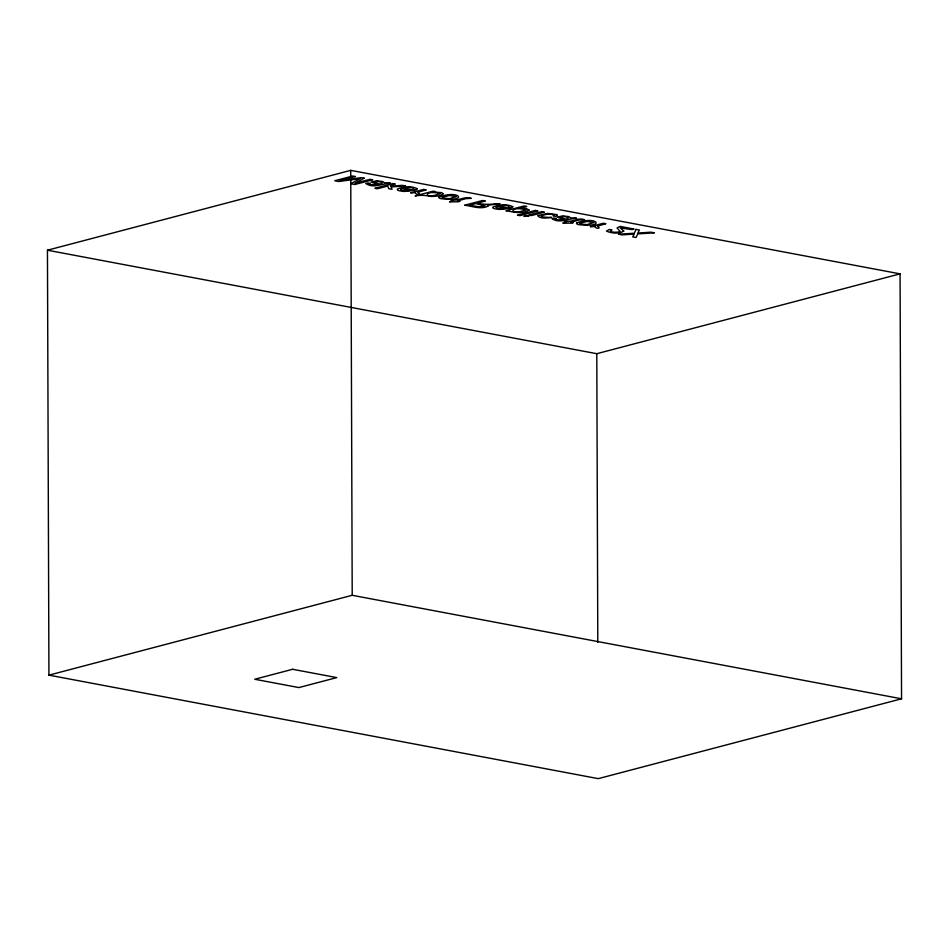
<?xml version="1.0" encoding="UTF-8"?>
<svg xmlns="http://www.w3.org/2000/svg" width="949" height="949" viewBox="0 0 949 949"><rect width="100%" height="100%" fill="white"/><g stroke="black" fill="none" stroke-linecap="round" stroke-linejoin="round"><path stroke-width="1.42" d="M47.45 250.204L350.727 170.357L900.067 273.858L901.55 698.796L598.273 778.643L48.933 675.142L47.45 250.204L596.791 353.704L900.067 273.858M48.933 675.142L352.209 595.296L901.55 698.796M596.791 353.704L597.799 642.426M350.727 170.357L352.209 595.296M623.754 231.022C619.306 234.261 611.441 233.276 606.47 231.117L609.341 229.468L611.939 229.955C606.162 232.22 618.368 232.98 620.1 231.354L617.04 227.974L620.124 226.408L634.098 229.041L632.022 229.587L620.302 227.938L623.754 231.022M439.992 193.513C423.693 200.547 422.483 189.314 439.992 193.513M374.381 182.172L379.481 184.07C386.765 182.908 376.658 180.239 374.381 182.172M560.515 217.238L565.604 219.136C572.899 217.973 562.781 215.316 560.515 217.238M417.311 188.673L416.184 189.836L413.669 189.361C414.12 186.455 405.686 187.76 403.503 188.222L414.666 190.334L404.215 191.473L399.007 190.725L397.394 189.978L397.358 189.112C403.349 186.277 411.308 185.874 417.311 188.673M512.804 206.657L511.665 207.819L509.15 207.345C509.613 204.45 501.179 205.743 498.984 206.218L510.147 208.317L499.696 209.456L494.5 208.721L492.875 207.973L492.851 207.096C498.842 204.26 506.802 203.869 512.804 206.657M635.996 229.397L634.288 233.229L618.534 234.201L622.069 234.877L634.264 234.071L632.698 236.87L636.067 237.511L637.799 233.893L654.347 232.849L650.836 232.185L637.823 233.074L639.412 230.038L635.996 229.397M537.834 215.637C540.017 219.207 547.502 217.926 551.583 217.416C545.592 217.499 533.741 216.609 548.071 214.118A4.14 0.925 -0.2 0 1 551.405 214.177L554.145 215.032L553.148 215.874L555.639 216.348L557.134 215.613A6.892 1.542 -0.2 0 0 556.921 214.628L547.502 213.395L537.834 215.637M439.15 197.024L438.936 197.463A8.28 1.851 -0.2 0 0 440.787 198.638C469.138 202.256 459.636 189.373 439.15 197.024M576.719 222.944L576.518 223.383A8.28 1.851 -0.2 0 0 578.356 224.557C606.719 228.175 597.218 215.293 576.719 222.944M456.149 196.573L449.601 198.673L443.064 198.211A4.591 1.02 -0.2 0 1 442.187 197.392L449.375 195.506L456.149 196.573M593.718 222.493L587.17 224.593L580.646 224.13A4.591 1.02 -0.2 0 1 579.768 223.323L586.957 221.425L593.718 222.493M366.124 183.572C372.767 188.756 382.708 183.513 390.442 183.098L384.523 182.801L382.755 181.556L376.658 180.832L371.023 182.042L377.453 184.355L376.8 184.806L371.071 184.687L369.232 184.106L370.063 183.394L367.678 182.943L366.124 183.572M552.247 218.65C558.902 223.822 568.842 218.578 576.577 218.175L570.657 217.867L568.878 216.621L562.793 215.898L557.158 217.119L563.587 219.421L562.935 219.871L557.193 219.765L555.367 219.183L556.197 218.46L553.813 218.009L552.247 218.65M400.644 189.171C401.178 191.947 407.762 190.607 410.288 190.298L401.818 188.697L400.644 189.171M496.125 207.167C496.671 209.931 503.255 208.602 505.77 208.282L497.312 206.692L496.125 207.167M525.77 209.871C507.976 216.645 509.53 205.15 525.77 209.871M415.318 192.706C416.089 195.328 422.507 194.806 417.702 192.256L426.267 189.883L423.705 189.397L410.632 192.837L415.318 192.706M594.987 226.55C595.758 229.183 602.176 228.662 597.36 226.099L605.925 223.727L603.374 223.252L590.29 226.692L594.987 226.55M443.159 193.798C439.992 196.396 435.283 196.265 431.344 196.467C425.354 195.364 421.059 194.889 415.14 195.909L433.135 191.176L435.496 191.615L433.823 192.066L441.7 192.659L443.159 193.798M484.797 205.791L479.162 206.835L469.565 205.198L475.698 203.584L484.797 205.791M529.079 210.061C521.879 214.688 512.851 211.746 505.912 210.761L524.145 205.969L526.707 206.443L520.028 208.211L526.339 208.531L529.079 210.061M487.893 206.218C480.597 209.682 472.092 206.135 464.654 205.209L482.59 200.488L485.413 201.022L477.727 203.05C485.663 206.574 517.229 201.046 487.383 205.375L487.893 206.218M364.131 178.175L354.962 183.276L370.039 179.29L372.72 179.788L354.784 184.509L350.774 183.762L359.979 178.649L338.817 181.508L334.772 180.749L352.708 176.016L355.401 176.526L340.205 180.5L361.332 177.641L364.131 178.175M392.827 183.584L374.891 188.305L377.346 188.768L387.761 186.028L388.782 188.721L392.056 189.337L391.118 186.953L405.448 185.957L402.186 185.34L390.846 186.182L390.383 185.34L395.294 184.047L392.827 183.584M452.898 199.99L451.095 200.464L453.159 200.856L449.506 201.817L458.177 201.805L459.968 201.33L457.537 200.868L466.078 198.626L471.262 198.353C465.057 195.838 458.948 200.927 452.898 199.99M535.39 210.441L517.454 215.162L520.016 215.648L537.953 210.927L535.39 210.441M526.351 215.708L523.86 216.372L528.949 216.206L526.351 215.708M541.796 211.651L528.771 215.079L531.381 215.565L544.394 212.137L541.796 211.651M566.185 221.342L564.394 221.805L566.446 222.196L562.804 223.157L571.464 223.145L573.267 222.671L570.835 222.208L579.365 219.966L584.548 219.705C578.356 217.179 572.235 222.28 566.185 221.342M292.624 669.282L254.723 679.259L298.864 687.574L336.765 677.598L292.624 669.282"/></g></svg>
